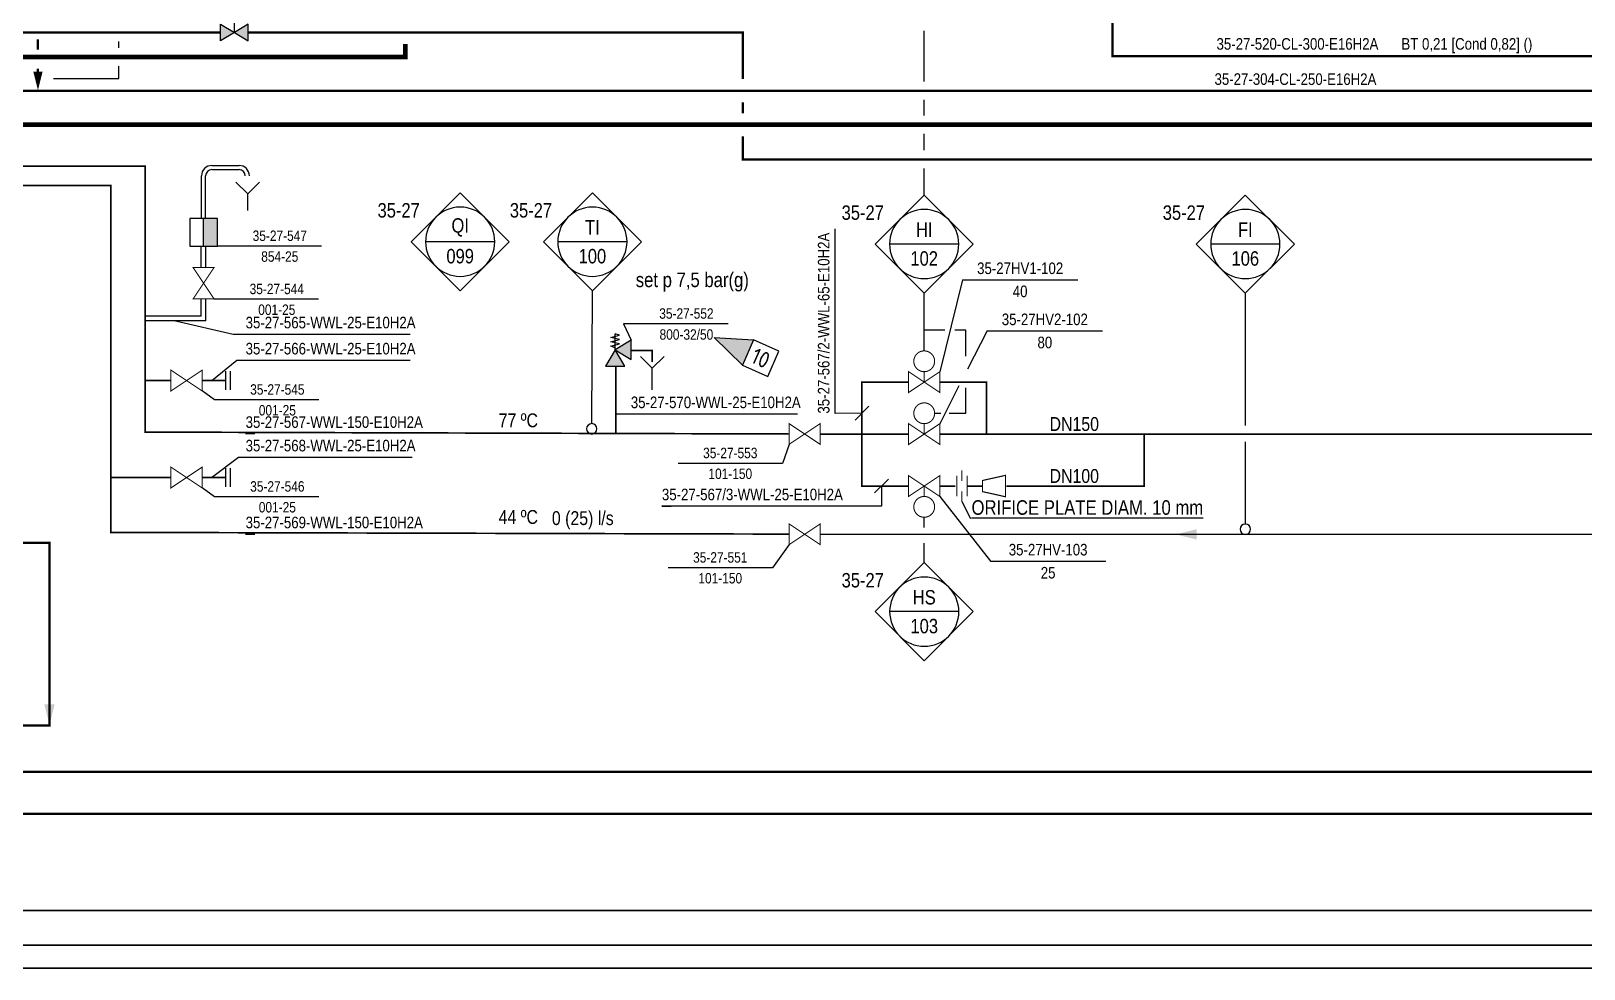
# Model space of a CAD drawing. Header units: millimetres. Extents: x -415 to 12957, y -5 to 599.
# Drawn here: x 8791.2 to 9127.2, y -0.2 to 202.8 of the extents above; entities that cross this region are included whole.
import ezdxf
from ezdxf.enums import TextEntityAlignment as Align

# ---------------------------------------------------------------- set-up
doc = ezdxf.new("R2010")
doc.units = ezdxf.units.MM
doc.header["$LTSCALE"] = 10
doc.header["$MEASUREMENT"] = 0
doc.linetypes.add('DASHDOT2', pattern=[0.5, 0.25, -0.125, 0, -0.125])
doc.layers.get('0').update_dxf_attribs({"linetype": 'CONTINUOUS'})
doc.layers.add('BALANSSI', color=3, linetype='CONTINUOUS', lineweight=25)
doc.layers.add('VESIKIERROT', color=100, linetype='DASHDOT2', lineweight=35)
for name, color, linetype in [('ILMAPUTKET', 7, 'CONTINUOUS'), ('KASIVENTTIILIT', 7, 'CONTINUOUS'), ('KURISTINLEVYT', 7, 'CONTINUOUS'), ('LAITTEISTO', 7, 'CONTINUOUS'), ('P-A-SHEET', 3, 'CONTINUOUS'), ('P-COND', 4, 'CONTINUOUS'), ('P-CVPOS', 7, 'CONTINUOUS'), ('P-INSTRPOS_TEXTS', 7, 'CONTINUOUS'), ('P-INSTRU', 7, 'CONTINUOUS'), ('P-LINEPOS', 7, 'CONTINUOUS'), ('P-OTHER', 7, 'CONTINUOUS'), ('P-REVISIONS', 1, 'CONTINUOUS'), ('P-STEAM1', 6, 'CONTINUOUS'), ('P-SYMB', 7, 'CONTINUOUS'), ('P-TEXT', 7, 'CONTINUOUS'), ('P-VALVEPOS', 7, 'CONTINUOUS'), ('P-VENTS', 7, 'CONTINUOUS'), ('P-WATER', 3, 'CONTINUOUS'), ('SAATOVENTTIILIT', 7, 'CONTINUOUS'), ('TEXT', 141, 'CONTINUOUS'), ('yyyyy', 7, 'CONTINUOUS')]:
    doc.layers.add(name, color=color, linetype=linetype)
doc.styles.add('ARIAL', font='ARIALN.TTF')
doc.styles.add('ARIALN', font='ARIALN.TTF')
doc.styles.add('CTS_REV', font='isocp.shx')
doc.styles.add('LEGIBLE', font='ARIALN.TTF')
doc.styles.add('SFS', font='ARIALN.TTF')
doc.styles.get("Standard").update_dxf_attribs({"font": 'ARIALN.TTF'})

# ---------------------------------------------------------------- blocks, each defined once
blk = doc.blocks.new('ARROW')
blk.add_solid([(-2.5, -1.25), (-2.5, 1.25), (2.5, 0)])
at = {"linetype": 'Continuous', "flags": 1}
blk.add_attdef('SYM_WIDTH', (0, 0), '', height=3, dxfattribs=at)
blk = doc.blocks.new('i001_11')
at = {"layer": 'yyyyy', "const_width": 0.25}
blk.add_lwpolyline([(0, 7.5, 1), (0, 2.5, 1)], format="xyb", close=True, dxfattribs=at)
for points in [[(-3.75, -2.5), (-3.75, 2.5), (3.75, -2.5), (3.75, 2.5), (-3.75, -2.5)], [(0, 2.5), (0, 0)]]:
    blk.add_lwpolyline(points, dxfattribs=at)
at = {"layer": 'yyyyy', "linetype": 'Continuous', "style": 'SFS', "flags": 9}
for tag, p in [('SYM_WIDTH', (0, 0)), ('FC', (0, 3.5))]:
    blk.add_attdef(tag, p, '', height=0.2, dxfattribs=at)
blk = doc.blocks.new('P7A1214')
at = {"color": 0, "linetype": 'ByBlock'}
for p, q in [((-1, 2), (-1, -2)), ((0, 2), (0, -2))]:
    blk.add_line(p, q, dxfattribs=at)
blk = doc.blocks.new('T001_11')
at = {"const_width": 0.25}
blk.add_lwpolyline([(-3.75, -2.5), (-3.75, 2.5), (3.75, -2.5), (3.75, 2.5), (-3.75, -2.5)], dxfattribs=at)
at = {"linetype": 'Continuous', "style": 'SFS', "flags": 9}
for tag, p in [('SYM_WIDTH', (0, 0)), ('FC', (0, 3.5))]:
    blk.add_attdef(tag, p, '', height=0.2, dxfattribs=at)
blk = doc.blocks.new('P7A1208')
at = {"color": 0, "linetype": 'ByBlock'}
for p, q in [((-3, 0), (-3, -3)), ((3, -3), (3, 0)), ((-3, -3), (3, -3))]:
    blk.add_line(p, q, dxfattribs=at)
blk.add_lwpolyline([(3, 3), (-3, 3), (-3, 0), (3, 0)], close=True, dxfattribs=at)
blk.add_solid([(-3, 0), (3, 0), (-3, -3), (3, -3)], dxfattribs=at)
blk = doc.blocks.new('PPI_0103B')
at = {"color": 0, "linetype": 'ByBlock'}
blk.add_circle((0, 0), 1.25, dxfattribs=at)
blk = doc.blocks.new('PPI_0900A')
at = {"color": 0, "linetype": 'ByBlock'}
blk.add_line((-2.5, 0), (2.5, 0), dxfattribs=at)
blk = doc.blocks.new('PPI_1207A')
at = {"color": 0, "linetype": 'ByBlock'}
for p, q in [((-8.5, 0), (0, 8.5)), ((0, 8.5), (8.5, 0)), ((0, -8.5), (-8.5, 0)), ((-6, 0), (6, 0)), ((8.5, 0), (0, -8.5))]:
    blk.add_line(p, q, dxfattribs=at)
blk.add_circle((0, 0), 6, dxfattribs=at)
blk = doc.blocks.new('PPI_1000A')
at = {"color": 0, "linetype": 'ByBlock'}
blk.add_line((-1, 0), (1, 0), dxfattribs=at)
blk = doc.blocks.new('PPI_1100A')
at = {"color": 0, "linetype": 'ByBlock'}
blk.add_line((0, 0), (2, 0), dxfattribs=at)
blk = doc.blocks.new('PREE64F')
h = blk.add_hatch(color=0)
h.dxf.hatch_style = 1
h.paths.add_polyline_path([(-3, -1.8), (-3, 1.8), (0, 0)])
h.paths.add_polyline_path([(3, -1.8), (3, 1.8), (0, 0)])
at = {"layer": 'P-VENTS', "color": 0, "linetype": 'Continuous'}
blk.add_lwpolyline([(-1.5, 4.5, -1), (1.5, 4.5, -1), (-1.5, 4.5)], format="xyb", close=True, dxfattribs=at)
for points in [[(-3, -1.8), (-3, 1.8), (0, 0)], [(3, -1.8), (3, 1.8), (0, 0)]]:
    blk.add_lwpolyline(points, close=True, dxfattribs=at)
blk.add_lwpolyline([(0, 0), (0, 3)], dxfattribs=at)
blk = doc.blocks.new('T100CON')
at = {"const_width": 0.25}
blk.add_lwpolyline([(-2.5, 2.4), (2.5, 1.28), (2.5, -1.12), (-2.5, -2.24)], close=True, dxfattribs=at)
at = {"style": 'LEGIBLE', "flags": 9}
for tag, p in [('FC', (0, 3.5)), ('SYM_WIDTH', (0, 0))]:
    blk.add_attdef(tag, p, '', height=1.8, dxfattribs=at)
blk = doc.blocks.new('PRO6806')
h = blk.add_hatch(color=0)
h.paths.add_polyline_path([(-3, -1.8), (0, 0), (-3, 1.8)])
h.paths.add_polyline_path([(-1.8, -3), (1.8, -3), (0, 0)])
at = {"layer": 'P-VENTS', "color": 0, "linetype": 'Continuous'}
for p, q in [((-0.8, 2.7), (0, 3)), ((0, 0), (0, 3)), ((0.8, 2.3), (-0.8, 2.7)), ((-0.8, 1.9), (0.8, 2.3)), ((0.8, 1.5), (-0.8, 1.9)), ((-0.8, 1.1), (0.8, 1.5)), ((0.8, 0.7), (-0.8, 1.1)), ((0, 0.4), (0.8, 0.7))]:
    blk.add_line(p, q, dxfattribs=at)
for points in [[(0, 0), (-3, -1.8), (-3, 1.8)], [(1.8, -3), (-1.8, -3), (0, 0)]]:
    blk.add_lwpolyline(points, close=True, dxfattribs=at)
blk = doc.blocks.new('P7A1304')
at = {"color": 0, "linetype": 'ByBlock'}
blk.add_line((1.5, 1.5), (-1.5, -1.5), dxfattribs=at)
blk = doc.blocks.new('PPI_2100A')
at = {"color": 0, "linetype": 'ByBlock'}
blk.add_line((0, 0), (2, 0), dxfattribs=at)
blk = doc.blocks.new('P7A1305')
at = {"color": 0, "linetype": 'ByBlock'}
blk.add_solid([(-4, -1), (-4, 1), (0, 0)], dxfattribs=at)
blk = doc.blocks.new('P7A1369')
at = {"color": 0, "linetype": 'ByBlock'}
blk.add_lwpolyline([(8, -3), (0, 0), (8, 3)], dxfattribs=at)
blk.add_lwpolyline([(14, -3), (14, 3), (8, 3), (8, -3)], close=True, dxfattribs=at)
blk.add_solid([(8, 3), (8, -3), (0, 0)], dxfattribs=at)
at = {"color": 7, "linetype": 'Continuous', "style": 'CTS_REV'}
blk.add_attdef('A', text='', height=3.5, dxfattribs=at).set_placement((11, 0), align=Align.MIDDLE)

msp = doc.modelspace()

# ---------------------------------------------------------------- linework, layer by layer
at = {"layer": 'ILMAPUTKET'}
for points in [[(8828.09, 162.25), (8828.09, 171.44)], [(8828.99, 162.25), (8828.99, 171.44)], [(8830.34, 173.69), (8836.21, 173.69)], [(8830.34, 172.79), (8836.21, 172.79)], [(8828.04, 151.6), (8828.04, 156.25)], [(8828.04, 141.05), (8828.04, 144.85)], [(8829.04, 140.05), (8815.89, 140.05)]]:
    msp.add_lwpolyline(points, dxfattribs=at)
at = {"layer": 'ILMAPUTKET', "ltscale": 0.8}
for points in [[(8829.04, 151.6), (8829.04, 156.25)], [(8829.04, 140.05), (8829.04, 144.85)], [(8828.04, 141.05), (8815.89, 141.05)]]:
    msp.add_lwpolyline(points, dxfattribs=at)
at = {"layer": 'ILMAPUTKET'}
for centre, radius, start, end in [((8830.34, 171.44), 2.25, 90, 180), ((8830.34, 171.44), 1.35, 90, 180), ((8836.21, 171.44), 2.25, 0, 90), ((8836.21, 171.44), 1.35, 0, 90)]:
    msp.add_arc(centre, radius, start, end, dxfattribs=at)
at = {"layer": 'KURISTINLEVYT', "const_width": 0.225}
for points in [[(8992.61, 105.45), (8992.61, 107.7)], [(8991.49, 102.07), (8991.49, 106.57)], [(8993.74, 106.57), (8993.74, 102.07)], [(8992.61, 103.2), (8992.61, 100.95)]]:
    msp.add_lwpolyline(points, dxfattribs=at)
at = {"layer": 'P-A-SHEET', "color": 7, "const_width": 0.35}
for points in [[(-410, 0), (12952.06, 0), (12952.06, 594), (-410, 594)], [(-405, 5), (12947.06, 5), (12947.06, 589), (-405, 589)]]:
    msp.add_lwpolyline(points, close=True, dxfattribs=at)
at = {"layer": 'P-COND', "const_width": 0.5}
for points in [[(9965.01, 197.32), (9025.21, 197.32), (9025.21, 197.5), (9025.21, 197.32), (9025.19, 220.5)], [(7344.51, 180.14), (7344.51, 52.5), (8795.21, 52.5), (8795.21, 92.06), (8784.43, 92.06)], [(6459.81, 42.5), (9965.01, 42.5)]]:
    msp.add_lwpolyline(points, dxfattribs=at)
at = {"layer": 'P-COND', "linetype": 'Continuous', "const_width": 0.5}
for points in [[(8832.21, 202.5), (8697.4, 202.5)], [(8838.21, 202.5), (8945.21, 202.5), (8945.21, 192.39)], [(8792.71, 200.99), (8792.71, 198.77)], [(8792.71, 194.65), (8792.71, 194)], [(8699.16, 189.97), (8732.66, 189.87), (9266.06, 189.81)], [(8945.21, 187.39), (8945.21, 185)], [(6459.81, 33.39), (9965.01, 33.39)]]:
    msp.add_lwpolyline(points, dxfattribs=at)
at = {"layer": 'P-COND', "linetype": 'Continuous'}
msp.add_lwpolyline([(8945.21, 180, 0.5, 0.5, 0), (8945.21, 175, 0.5, 0.5, 0), (9965.01, 175, 0.5, 0.5, 0)], format="xyseb", dxfattribs=at)
at = {"layer": 'P-CVPOS'}
for points in [[(8992.72, 148.95), (8987.84, 129.07)], [(8992.72, 148.95), (9017.72, 148.95)], [(8998.06, 137.89), (8993.86, 129.65)], [(8998.06, 137.89), (9023.06, 137.89)], [(8991.95, 126.03), (8987.84, 117.82)], [(8987.84, 102.07), (8998.77, 88.06)], [(8998.77, 88.06), (9023.77, 88.06)]]:
    msp.add_lwpolyline(points, dxfattribs=at)
at = {"layer": 'P-INSTRU'}
for points in [[(8984.44, 191.87), (8984.42, 202.81)], [(8984.46, 184.51), (8984.45, 187.91)], [(8984.46, 176.98), (8984.46, 180.55)], [(8984.46, 167.29), (8984.46, 173.02)], [(8912.53, 117.82), (8912.67, 146.58)], [(8984.46, 133.57), (8984.46, 146.08)], [(9053.94, 146.08), (9053.94, 117.44)], [(8988.93, 138.07), (8984.46, 138.07)], [(8993.46, 138.07), (8991.12, 138.07)], [(8993.46, 132.45), (8993.46, 138.07)], [(8993.46, 120.07), (8993.5, 125.61)], [(8986.71, 120.07), (8988.08, 120.07)], [(8989.87, 120.07), (8993.46, 120.07)], [(9053.94, 113.88), (9053.94, 96.11)], [(8992.61, 100.95), (8994.45, 97.31)], [(8984.46, 95.35), (8984.46, 97.57)], [(8984.47, 87.75), (8984.47, 91.98)]]:
    msp.add_lwpolyline(points, dxfattribs=at)
at = {"layer": 'P-INSTRU', "linetype": 'Continuous'}
for points in [[(8810.21, 199.13), (8810.21, 200.52)], [(8796.1, 192.5), (8810.21, 192.5), (8810.21, 195.17)]]:
    msp.add_lwpolyline(points, dxfattribs=at)
at = {"layer": 'P-LINEPOS'}
for points in [[(8971, 120.1), (8965.21, 120), (8965.21, 160)], [(8975.21, 104.32), (8975.21, 100), (8927.71, 100)]]:
    msp.add_lwpolyline(points, dxfattribs=at)
at = {"layer": 'P-OTHER'}
for points in [[(8835.55, 170.07), (8838.09, 167.53)], [(8838.09, 167.53), (8840.64, 170.07)], [(8838.09, 163.93), (8838.09, 167.53)], [(8822.46, 140.05), (8834.94, 137.2), (8873.22, 137.2)], [(8830.32, 127.15), (8835.73, 131.56), (8873.22, 131.56)], [(8923.08, 132.38), (8925.63, 129.83), (8928.17, 132.38)], [(8925.63, 125.11), (8925.63, 129.83)], [(8917.71, 119.93), (8957.01, 119.93)], [(8830.27, 106.17), (8836.07, 110.58), (8873.67, 110.58)]]:
    msp.add_lwpolyline(points, dxfattribs=at)
at = {"layer": 'P-STEAM1', "const_width": 1}
for points in [[(8489.47, 197.15), (8872.22, 197.15), (8872.22, 200)], [(8699.55, 185), (8777.71, 185), (8777.71, 182.5), (9965.01, 182.5)]]:
    msp.add_lwpolyline(points, dxfattribs=at)
at = {"layer": 'P-VALVEPOS'}
for points in [[(8854.03, 156.24), (8831.43, 156.24)], [(8853.38, 144.73), (8830.78, 144.73)], [(8942.01, 139.41), (8919.41, 139.41)], [(8919.41, 139.41), (8921.07, 135.89)], [(8853.5, 122.97), (8830.9, 122.97), (8828.24, 124.9)], [(8955.21, 113.34), (8953.8, 109.23)], [(8953.8, 109.23), (8931.2, 109.23)], [(8853.5, 101.99), (8830.9, 101.99), (8828.24, 103.92)], [(8955.21, 91.64), (8951.63, 86.63)], [(8951.63, 86.63), (8929.03, 86.63)]]:
    msp.add_lwpolyline(points, dxfattribs=at)
at = {"layer": 'P-WATER'}
for points in [[(8719.69, 173.55, 0.35, 0.35, 0), (8815.89, 173.55, 0.35, 0.35, 0), (8815.89, 116, 0.35, 0.35, 0), (8955.21, 115.59, 0, 0, 0)], [(8719.69, 169.34, 0.35, 0.35, 0), (8808.5, 169.34, 0.35, 0.35, 0), (8808.5, 94.3, 0.35, 0.35, 0), (8955.21, 93.92, 0, 0, 0)], [(8921.12, 133.64, 0.35, 0.35, 0), (8925.59, 133.64, 0.35, 0.35, 0), (8925.59, 131.14, 0, 0, 0)], [(8981.09, 126.82, 0.35, 0.35, 0), (8970.96, 126.82, 0.35, 0.35, 0), (8970.96, 115.57, 0, 0, 0)], [(8997.96, 115.57, 0.35, 0.35, 0), (8997.96, 126.82, 0.35, 0.35, 0), (8987.84, 126.82, 0, 0, 0)], [(8981.09, 104.32, 0.35, 0.35, 0), (8970.96, 104.32, 0.35, 0.35, 0), (8970.96, 115.57, 0, 0, 0)], [(9032.08, 115.57, 0.35, 0.35, 0), (9032.08, 104.32, 0.35, 0.35, 0), (9002.21, 104.32, 0, 0, 0)]]:
    msp.add_lwpolyline(points, format="xyseb", dxfattribs=at)
at = {"layer": 'P-WATER', "const_width": 0.35}
for points in [[(8917.71, 115.68), (8917.71, 130.31)], [(8815.89, 127.15), (8821.49, 127.15)], [(8828.24, 127.15), (8833.39, 127.15)], [(8962.05, 115.57), (8981.09, 115.57)], [(8987.84, 115.57), (9948.91, 115.57)], [(8808.5, 106.17), (8821.49, 106.17)], [(8828.24, 106.17), (8833.39, 106.17)], [(8991.16, 104.32), (8987.84, 104.32)], [(8997.06, 104.32), (8993.74, 104.32)], [(9965.01, 93.87), (8961.96, 93.87)], [(6459.81, 12.5), (9965.01, 12.5)]]:
    msp.add_lwpolyline(points, dxfattribs=at)
at = {"layer": 'SAATOVENTTIILIT', "const_width": 0.225}
for points in [[(8984.46, 133.57, 1), (8984.46, 129.07, 1)], [(8984.46, 122.32, 1), (8984.46, 117.82, 1)]]:
    msp.add_lwpolyline(points, format="xyb", close=True, dxfattribs=at)
for points in [[(8981.09, 124.57), (8981.09, 129.07), (8987.84, 124.57), (8987.84, 129.07), (8981.09, 124.57)], [(8984.46, 129.07), (8984.46, 126.82)], [(8981.09, 113.32), (8981.09, 117.82), (8987.84, 113.32), (8987.84, 117.82), (8981.09, 113.32)], [(8984.46, 117.82), (8984.46, 115.57)]]:
    msp.add_lwpolyline(points, dxfattribs=at)

# ---------------------------------------------------------------- block references
at = {"layer": 'ILMAPUTKET'}
for name, p, rotation in [('P7A1208', (8828.54, 159.25), 90.00000000000001), ('P7A1214', (8833.39, 127.15), 180), ('P7A1214', (8833.39, 106.17), 180)]:
    msp.add_blockref(name, p, dxfattribs=dict(at, rotation=rotation))
at = {"layer": 'KASIVENTTIILIT', "xscale": -0.900000000000091, "yscale": 0.900000000000091, "zscale": 0.900000000000091}
for p, rotation in [((8828.54, 148.22), 270), ((8824.86, 127.15), 180), ((8824.86, 106.17), 180)]:
    msp.add_blockref('T001_11', p, dxfattribs=dict(at, rotation=rotation))
for p in [(8958.59, 115.59), (8958.59, 93.89)]:
    msp.add_blockref('T001_11', p, dxfattribs=at)
at = {"layer": 'LAITTEISTO', "rotation": 179.9999237710615}
msp.add_blockref('T100CON', (8999.56, 104.4), dxfattribs=at)
at = {"layer": 'P-COND', "xscale": -0.900000000000091, "yscale": 0.900000000000091, "zscale": 0.900000000000091, "rotation": 89.99999999999952}
msp.add_blockref('ARROW', (8795.21, 54.86), dxfattribs=at)
at = {"layer": 'P-CVPOS', "color": 140, "xscale": -1, "rotation": 180}
for p in [(9005.22, 148.95), (9010.56, 137.89), (9011.27, 88.06)]:
    msp.add_blockref('PPI_1000A', p, dxfattribs=at)
at = {"layer": 'P-INSTRU', "color": 140}
for name, p, xscale, yscale, zscale in [('PPI_1207A', (8884.06, 157.19), -1.2478, 1.2478, 1.2478), ('PPI_1207A', (8912.67, 157.19), -1.2478, 1.2478, 1.2478), ('PPI_1207A', (8984.46, 156.69), -1.2478, 1.2478, 1.2478), ('PPI_1207A', (9053.94, 156.69), -1.2478, 1.2478, 1.2478), ('PPI_0103B', (8912.53, 116.7), -0.899999999999636, 0.899999999999636, 0.899999999999636), ('PPI_1207A', (8984.47, 77.14), -1.2478, 1.2478, 1.2478)]:
    msp.add_blockref(name, p, dxfattribs=dict(at, xscale=xscale, yscale=yscale, zscale=zscale))
at = {"layer": 'P-INSTRU', "color": 140, "xscale": -0.900000000000091, "yscale": 0.900000000000091, "zscale": 0.900000000000091, "rotation": 89.99999999999952}
msp.add_blockref('PPI_0103B', (9053.94, 94.98), dxfattribs=at)
at = {"layer": 'P-LINEPOS', "color": 140}
for name, p in [('PPI_1100A', (9047.71, 197.5)), ('PPI_1100A', (8837.64, 137.2)), ('PPI_1100A', (8837.64, 131.56)), ('PPI_1100A', (8920.98, 119.93)), ('PPI_1100A', (8837.64, 115.66)), ('PPI_1100A', (8837.64, 110.58)), ('PPI_2100A', (8927.71, 100)), ('PPI_1100A', (8837.64, 93.94))]:
    msp.add_blockref(name, p, dxfattribs=at)
for name, p, rotation in [('PPI_1100A', (9047.28, 189.89), 359.9567536429351), ('PPI_2100A', (8965.21, 120), 90)]:
    msp.add_blockref(name, p, dxfattribs=dict(at, rotation=rotation))
at = {"layer": 'P-LINEPOS'}
for p in [(8971, 120.1), (8975.21, 104.32)]:
    msp.add_blockref('P7A1304', p, dxfattribs=at)
at = {"layer": 'P-REVISIONS', "rotation": 336.0813453722409}
msp.add_blockref('P7A1369', (8939.02, 136.46), dxfattribs=at).add_auto_attribs({'A': '10'})
at = {"layer": 'P-SYMB', "rotation": 270}
msp.add_blockref('P7A1305', (8792.71, 190), dxfattribs=at)
at = {"layer": 'P-VALVEPOS', "color": 140, "xscale": -0.9, "yscale": 0.9, "zscale": 0.9}
for p in [(8845.03, 156.24), (8844.38, 144.73), (8933.01, 139.41), (8844.5, 122.97), (8942.5, 109.23), (8844.5, 101.99), (8940.33, 86.63)]:
    msp.add_blockref('PPI_0900A', p, dxfattribs=at)
at = {"layer": 'P-VENTS', "xscale": -1}
msp.add_blockref('PREE64F', (8835.21, 202.5), dxfattribs=at)
at = {"layer": 'P-VENTS', "xscale": -1.166666666666667, "yscale": 1.166666666666667, "zscale": 1.166666666666667}
msp.add_blockref('PRO6806', (8917.57, 133.79), dxfattribs=at)
at = {"layer": 'SAATOVENTTIILIT', "xscale": -0.8999999999996362, "yscale": 0.8999999999996362, "zscale": 0.8999999999996362, "rotation": 180}
msp.add_blockref('i001_11', (8984.46, 104.32), dxfattribs=at)
at = {"layer": 'VESIKIERROT', "xscale": -0.8999999999996362, "yscale": 0.8999999999996362, "zscale": 0.8999999999996362}
msp.add_blockref('ARROW', (9041.15, 93.87), dxfattribs=at)

# ---------------------------------------------------------------- texts
at = {"layer": 'BALANSSI', "char_height": 3, "attachment_point": 1}
for s, insert, width in [('77 ºC', (8892.38, 120.04), 16.4745), ('44 ºC', (8892.38, 99.13), 28.0427), ('0 (25) l/s', (8903.9, 98.88), 15.4449)]:
    msp.add_mtext(s, dxfattribs=dict(at, insert=insert, width=width))
at = {"layer": 'P-CVPOS', "color": 140, "style": 'ARIAL'}
for s, p in [('35-27HV1-102', (9005.22, 151.45)), ('40', (9005.22, 146.45)), ('35-27HV2-102', (9010.56, 140.39)), ('80', (9010.56, 135.39)), ('35-27HV-103', (9011.27, 90.56)), ('25', (9011.27, 85.56))]:
    msp.add_text(s, height=2.5, dxfattribs=at).set_placement(p, align=Align.MIDDLE)
at = {"layer": 'P-INSTRPOS_TEXTS', "style": 'ARIAL'}
for p in [(8875.32, 162.43), (8903.94, 162.43), (8975.73, 161.93), (9045.21, 161.93), (8975.73, 82.38)]:
    msp.add_text('35-27', height=3.119, dxfattribs=at).set_placement(p, align=Align.RIGHT)
for s, p in [('QI', (8884.06, 160.31)), ('TI', (8912.67, 160.31)), ('HI', (8984.46, 159.81)), ('FI', (9053.94, 159.81)), ('099', (8884.06, 154.07)), ('100', (8912.67, 154.07)), ('102', (8984.46, 153.57)), ('106', (9053.94, 153.57)), ('HS', (8984.47, 80.26)), ('103', (8984.47, 74.02))]:
    msp.add_text(s, height=3.119, dxfattribs=at).set_placement(p, align=Align.MIDDLE)
at = {"layer": 'P-LINEPOS', "color": 140, "style": 'ARIAL'}
for s, p in [('35-27-520-CL-300-E16H2A', (9047.71, 200)), ('BT 0,21 [Cond 0,82] ()', (9087.71, 200)), ('35-27-565-WWL-25-E10H2A', (8837.64, 139.7)), ('35-27-566-WWL-25-E10H2A', (8837.64, 134.06)), ('35-27-570-WWL-25-E10H2A', (8920.98, 122.43)), ('35-27-567-WWL-150-E10H2A', (8837.64, 118.16)), ('35-27-568-WWL-25-E10H2A', (8837.64, 113.08)), ('35-27-567/3-WWL-25-E10H2A', (8927.71, 102.5)), ('35-27-569-WWL-150-E10H2A', (8837.64, 96.44))]:
    msp.add_text(s, height=2.5, dxfattribs=at).set_placement(p, align=Align.MIDDLE_LEFT)
for s, rotation, p in [('35-27-304-CL-250-E16H2A', 359.9568, (9047.28, 192.39)), ('35-27-567/2-WWL-65-E10H2A', 90, (8962.71, 120))]:
    msp.add_text(s, height=2.5, rotation=rotation, dxfattribs=at).set_placement(p, align=Align.MIDDLE_LEFT)
at = {"layer": 'P-TEXT', "style": 'ARIALN'}
for s, p in [('DN150', (9011.58, 116.25)), ('DN100', (9011.58, 105))]:
    msp.add_text(s, height=3, dxfattribs=at).set_placement(p)
at = {"layer": 'P-VALVEPOS', "color": 140, "style": 'ARIAL'}
for s, p in [('35-27-547', (8845.03, 158.49)), ('854-25', (8845.03, 153.99)), ('35-27-544', (8844.38, 146.98)), ('001-25', (8844.38, 142.48)), ('35-27-552', (8933.01, 141.66)), ('800-32/50', (8933.01, 137.16)), ('35-27-545', (8844.5, 125.22)), ('001-25', (8844.5, 120.72)), ('35-27-553', (8942.5, 111.48)), ('101-150', (8942.5, 106.98)), ('35-27-546', (8844.5, 104.24)), ('001-25', (8844.5, 99.74)), ('35-27-551', (8940.33, 88.88)), ('101-150', (8940.33, 84.38))]:
    msp.add_text(s, height=2.25, dxfattribs=at).set_placement(p, align=Align.MIDDLE)
at = {"layer": 'TEXT', "style": 'ARIALN'}
msp.add_text('set p 7,5 bar(g)', height=3.15, dxfattribs=at).set_placement((8922.05, 147.37))
at = {"layer": 'TEXT', "insert": (8994.7, 101.25), "char_height": 3.15, "width": 99.7937, "attachment_point": 1, "style": 'ARIALN'}
msp.add_mtext('{\\LORIFICE PLATE DIAM. 10 mm }', dxfattribs=at)

doc.saveas('drawing.dxf')
